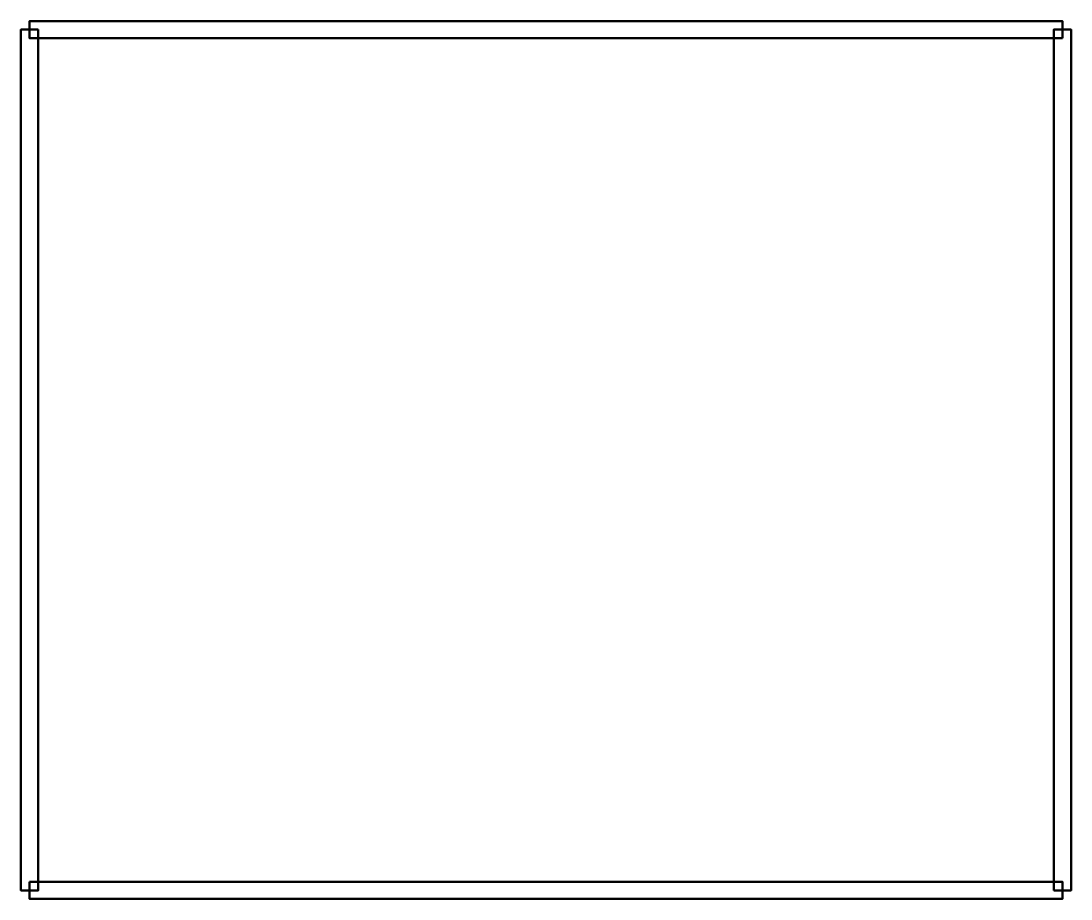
# Model space of a CAD drawing. Header units: metres. Extents: x -0.1 to 12.1, y -0.1 to 10.1.
import ezdxf

# ---------------------------------------------------------------- set-up
doc = ezdxf.new("R2010")
doc.units = ezdxf.units.M
doc.layers.add('WALLS', color=7, linetype='CONTINUOUS', lineweight=13)

msp = doc.modelspace()

# ---------------------------------------------------------------- linework, layer by layer
at = {"layer": 'WALLS', "lineweight": 50}
for points in [[(12, 9.9), (0, 9.9), (0, 10.1), (12, 10.1)], [(0.1, 10), (0.1, 0), (-0.1, 0), (-0.1, 10)], [(11.9, 0), (11.9, 10), (12.1, 10), (12.1, 0)], [(0, 0.1), (12, 0.1), (12, -0.1), (0, -0.1)]]:
    msp.add_lwpolyline(points, close=True, dxfattribs=at)

doc.saveas('drawing.dxf')
